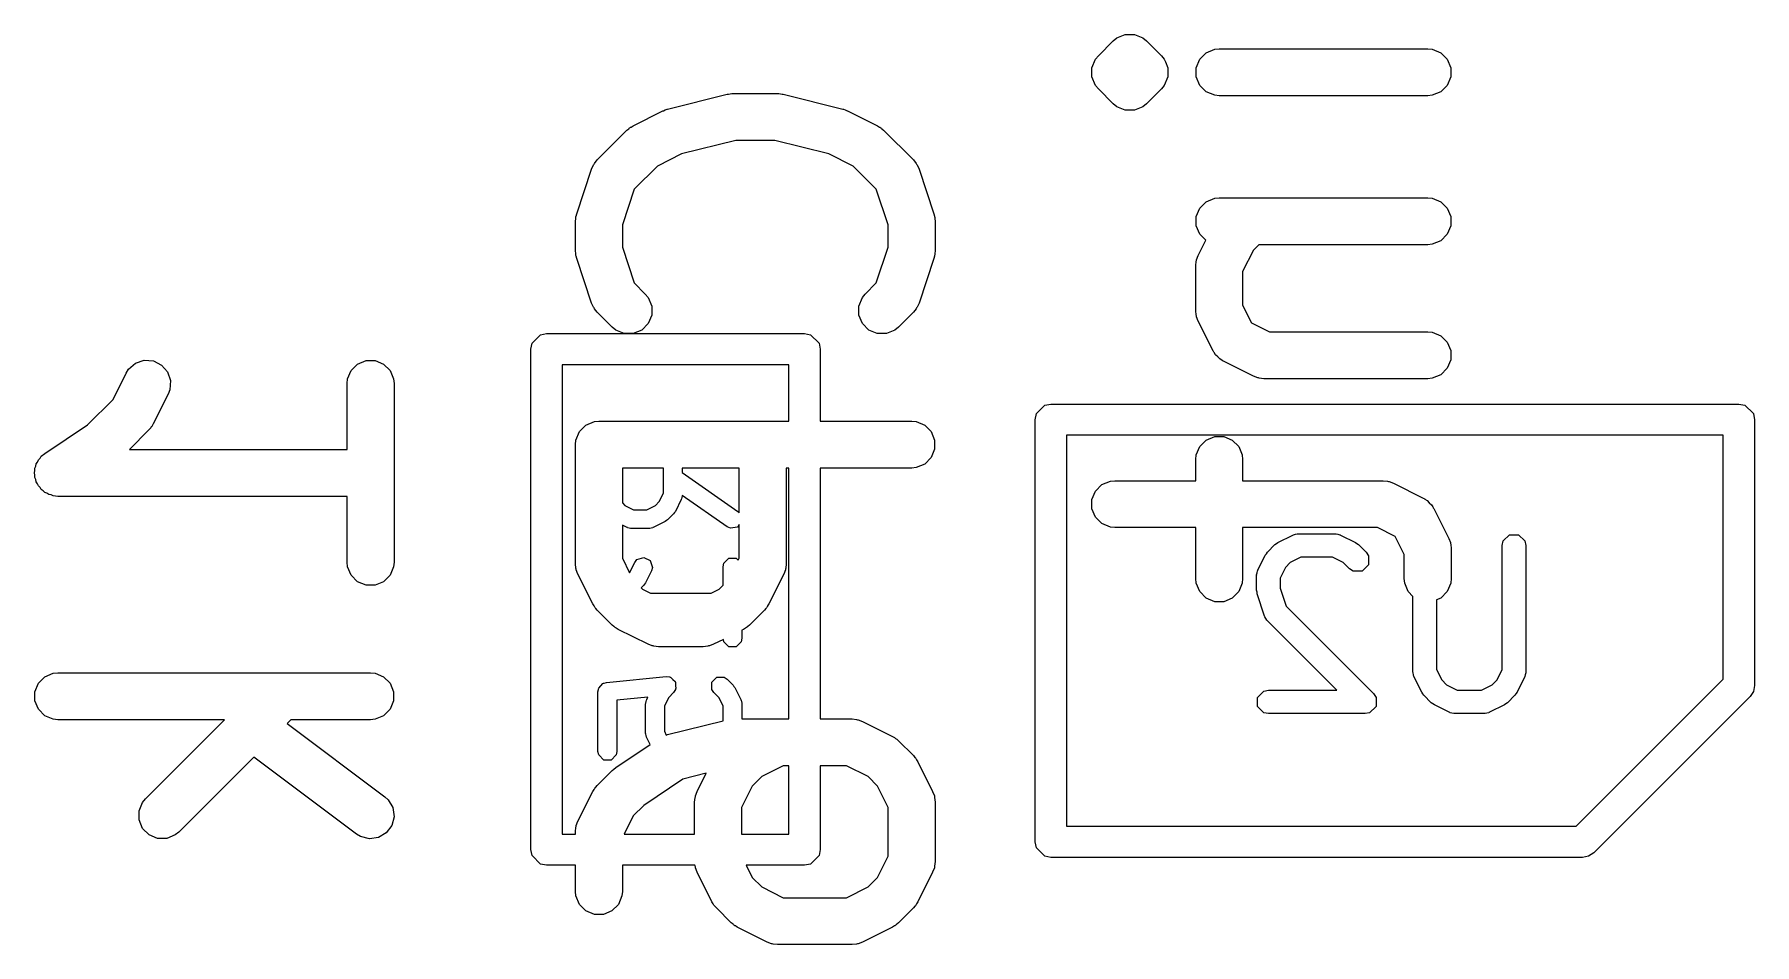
# Model space of a CAD drawing. Header units: inches. Extents: x 4.98 to 6.65, y -4.98 to -3.32.
# Drawn here: x 5.4587 to 5.6752, y -4.012 to -3.8974 of the extents above; entities that cross this region are included whole.
import ezdxf

# ---------------------------------------------------------------- set-up
doc = ezdxf.new("R2010")
doc.units = ezdxf.units.IN
doc.header["$MEASUREMENT"] = 0
doc.layers.add('BLACK', color=250, linetype='CONTINUOUS')

msp = doc.modelspace()

# ---------------------------------------------------------------- linework, layer by layer
at = {"layer": 'BLACK', "linetype": 'CONTINUOUS'}
for p, q in [((5.59491, -3.89781), (5.59598, -3.89737)), ((5.59598, -3.89737), (5.59713, -3.89737)), ((5.59713, -3.89737), (5.59819, -3.89781)), ((5.59259, -3.90005), (5.59446, -3.89817)), ((5.59446, -3.89817), (5.59491, -3.89781)), ((5.59819, -3.89781), (5.59864, -3.89817)), ((5.59864, -3.89817), (5.60052, -3.90005)), ((5.60535, -3.9005), (5.60616, -3.89968)), ((5.60616, -3.89968), (5.60723, -3.89924)), ((5.60723, -3.89924), (5.6078, -3.89918)), ((5.6078, -3.89918), (5.63405, -3.89918)), ((5.63405, -3.89918), (5.63462, -3.89924)), ((5.63462, -3.89924), (5.63569, -3.89968)), ((5.63569, -3.89968), (5.6365, -3.9005)), ((5.59178, -3.90156), (5.59222, -3.9005)), ((5.59178, -3.90271), (5.59178, -3.90156)), ((5.59222, -3.9005), (5.59259, -3.90005)), ((5.60052, -3.90005), (5.60088, -3.9005)), ((5.60088, -3.9005), (5.60102, -3.90084)), ((5.60102, -3.90084), (5.60132, -3.90156)), ((5.60132, -3.90156), (5.60132, -3.90271)), ((5.60491, -3.90156), (5.60535, -3.9005)), ((5.60491, -3.90271), (5.60491, -3.90156)), ((5.6365, -3.9005), (5.63694, -3.90156)), ((5.63694, -3.90156), (5.63694, -3.90271)), ((5.59222, -3.90378), (5.59178, -3.90271)), ((5.59259, -3.90423), (5.59222, -3.90378)), ((5.59446, -3.9061), (5.59259, -3.90423)), ((5.60052, -3.90423), (5.59864, -3.9061)), ((5.60088, -3.90378), (5.60052, -3.90423)), ((5.60132, -3.90271), (5.60088, -3.90378)), ((5.60535, -3.90378), (5.60491, -3.90271)), ((5.60616, -3.90459), (5.60535, -3.90378)), ((5.6365, -3.90378), (5.63569, -3.90459)), ((5.63694, -3.90271), (5.6365, -3.90378)), ((5.53837, -3.90677), (5.54587, -3.9049)), ((5.54587, -3.9049), (5.54597, -3.90488)), ((5.54597, -3.90488), (5.54601, -3.90487)), ((5.54601, -3.90487), (5.54623, -3.90484)), ((5.54623, -3.90484), (5.54645, -3.90481)), ((5.54645, -3.90481), (5.54649, -3.90482)), ((5.54649, -3.90482), (5.54659, -3.90481)), ((5.54659, -3.90481), (5.55221, -3.90481)), ((5.55221, -3.90481), (5.55231, -3.90482)), ((5.55231, -3.90482), (5.55236, -3.90481)), ((5.55236, -3.90481), (5.55257, -3.90484)), ((5.55257, -3.90484), (5.55279, -3.90487)), ((5.55279, -3.90487), (5.55283, -3.90488)), ((5.55283, -3.90488), (5.55293, -3.9049)), ((5.55293, -3.9049), (5.56043, -3.90677)), ((5.59491, -3.90647), (5.59446, -3.9061)), ((5.59864, -3.9061), (5.59819, -3.90647)), ((5.60723, -3.90503), (5.60616, -3.90459)), ((5.6078, -3.90509), (5.60723, -3.90503)), ((5.63405, -3.90509), (5.6078, -3.90509)), ((5.63462, -3.90503), (5.63405, -3.90509)), ((5.63569, -3.90459), (5.63462, -3.90503)), ((5.53402, -3.90887), (5.53777, -3.907)), ((5.53777, -3.907), (5.53781, -3.90698)), ((5.53781, -3.90698), (5.53783, -3.90697)), ((5.53783, -3.90697), (5.53807, -3.90688)), ((5.53807, -3.90688), (5.53831, -3.90679)), ((5.53831, -3.90679), (5.53833, -3.90679)), ((5.53833, -3.90679), (5.53837, -3.90677)), ((5.56043, -3.90677), (5.56047, -3.90679)), ((5.56047, -3.90679), (5.56049, -3.90679)), ((5.56049, -3.90679), (5.56073, -3.90688)), ((5.56073, -3.90688), (5.56097, -3.90697)), ((5.56097, -3.90697), (5.56099, -3.90698)), ((5.56099, -3.90698), (5.56103, -3.907)), ((5.56103, -3.907), (5.56478, -3.90887)), ((5.59598, -3.90691), (5.59491, -3.90647)), ((5.59713, -3.90691), (5.59598, -3.90691)), ((5.59598, -3.90691), (5.59598, -3.90691)), ((5.59819, -3.90647), (5.59713, -3.90691)), ((5.5295, -3.91317), (5.53325, -3.90942)), ((5.53325, -3.90942), (5.53348, -3.90924)), ((5.53348, -3.90924), (5.53353, -3.90918)), ((5.53353, -3.90918), (5.53362, -3.90912)), ((5.53362, -3.90912), (5.5337, -3.90906)), ((5.5337, -3.90906), (5.53377, -3.90903)), ((5.53377, -3.90903), (5.53402, -3.90887)), ((5.54695, -3.91071), (5.54012, -3.91242)), ((5.55185, -3.91071), (5.54695, -3.91071)), ((5.55868, -3.91242), (5.55185, -3.91071)), ((5.56478, -3.90887), (5.56503, -3.90903)), ((5.56503, -3.90903), (5.5651, -3.90906)), ((5.5651, -3.90906), (5.56518, -3.90912)), ((5.56518, -3.90912), (5.56527, -3.90918)), ((5.56527, -3.90918), (5.56532, -3.90924)), ((5.56532, -3.90924), (5.56555, -3.90942)), ((5.56555, -3.90942), (5.5693, -3.91317)), ((5.54012, -3.91242), (5.53709, -3.91394)), ((5.56171, -3.91394), (5.55868, -3.91242)), ((5.52692, -3.91995), (5.52879, -3.91433)), ((5.52879, -3.91433), (5.52903, -3.9138)), ((5.52903, -3.9138), (5.5291, -3.91372)), ((5.5291, -3.91372), (5.52914, -3.91362)), ((5.52914, -3.91362), (5.5295, -3.91317)), ((5.53709, -3.91394), (5.53417, -3.91686)), ((5.56463, -3.91686), (5.56171, -3.91394)), ((5.5693, -3.91317), (5.56967, -3.91362)), ((5.56967, -3.91362), (5.56971, -3.91372)), ((5.56971, -3.91372), (5.56978, -3.9138)), ((5.56978, -3.9138), (5.57001, -3.91433)), ((5.57001, -3.91433), (5.57189, -3.91995)), ((5.53417, -3.91686), (5.53267, -3.92136)), ((5.56613, -3.92136), (5.56463, -3.91686)), ((5.60491, -3.92031), (5.60535, -3.91924)), ((5.60535, -3.91924), (5.60616, -3.91843)), ((5.60616, -3.91843), (5.60723, -3.91799)), ((5.60723, -3.91799), (5.6078, -3.91793)), ((5.6078, -3.91793), (5.63405, -3.91793)), ((5.63405, -3.91793), (5.63462, -3.91799)), ((5.63462, -3.91799), (5.63569, -3.91843)), ((5.63569, -3.91843), (5.6365, -3.91924)), ((5.6365, -3.91924), (5.63694, -3.92031)), ((5.52676, -3.92088), (5.52679, -3.92059)), ((5.52676, -3.92463), (5.52676, -3.92088)), ((5.52679, -3.92052), (5.52681, -3.92041)), ((5.52679, -3.92059), (5.52679, -3.92052)), ((5.52681, -3.92041), (5.52682, -3.92031)), ((5.52682, -3.92031), (5.52685, -3.92024)), ((5.52685, -3.92024), (5.52692, -3.91995)), ((5.53267, -3.92136), (5.53267, -3.92416)), ((5.56613, -3.92416), (5.56613, -3.92136)), ((5.57189, -3.91995), (5.57195, -3.92024)), ((5.57195, -3.92024), (5.57198, -3.92031)), ((5.57198, -3.92031), (5.57199, -3.92041)), ((5.57199, -3.92041), (5.57202, -3.92052)), ((5.57202, -3.92052), (5.57201, -3.92059)), ((5.57201, -3.92059), (5.57204, -3.92088)), ((5.57204, -3.92088), (5.57204, -3.92463)), ((5.60491, -3.92146), (5.60491, -3.92031)), ((5.60535, -3.92253), (5.60491, -3.92146)), ((5.63694, -3.92146), (5.6365, -3.92253)), ((5.63694, -3.92031), (5.63694, -3.92146)), ((5.60516, -3.92519), (5.60611, -3.92329)), ((5.60611, -3.92329), (5.60535, -3.92253)), ((5.63569, -3.92334), (5.63462, -3.92378)), ((5.6365, -3.92253), (5.63569, -3.92334)), ((5.52679, -3.92493), (5.52676, -3.92463)), ((5.52679, -3.925), (5.52679, -3.92493)), ((5.52681, -3.92511), (5.52679, -3.925)), ((5.52682, -3.92521), (5.52681, -3.92511)), ((5.52685, -3.92528), (5.52682, -3.92521)), ((5.52692, -3.92557), (5.52685, -3.92528)), ((5.52879, -3.93119), (5.52692, -3.92557)), ((5.53267, -3.92416), (5.53417, -3.92866)), ((5.56463, -3.92866), (5.56613, -3.92416)), ((5.57189, -3.92557), (5.57001, -3.93119)), ((5.57195, -3.92528), (5.57189, -3.92557)), ((5.57198, -3.92521), (5.57195, -3.92528)), ((5.57199, -3.92511), (5.57198, -3.92521)), ((5.57202, -3.925), (5.57199, -3.92511)), ((5.57204, -3.92463), (5.57201, -3.92493)), ((5.57201, -3.92493), (5.57202, -3.925)), ((5.60491, -3.92593), (5.60495, -3.92584)), ((5.60495, -3.92573), (5.60516, -3.92519)), ((5.60495, -3.92584), (5.60495, -3.92573)), ((5.6121, -3.92451), (5.61075, -3.92721)), ((5.61277, -3.92384), (5.6121, -3.92451)), ((5.63405, -3.92384), (5.61277, -3.92384)), ((5.63462, -3.92378), (5.63405, -3.92384)), ((5.60485, -3.92651), (5.60491, -3.92593)), ((5.60485, -3.93213), (5.60485, -3.92651)), ((5.61075, -3.92721), (5.61075, -3.93144)), ((5.53417, -3.92866), (5.53555, -3.93005)), ((5.53555, -3.93005), (5.53592, -3.93049)), ((5.56288, -3.93049), (5.56325, -3.93005)), ((5.56325, -3.93005), (5.56463, -3.92866)), ((5.52903, -3.93172), (5.52879, -3.93119)), ((5.5291, -3.9318), (5.52903, -3.93172)), ((5.52914, -3.9319), (5.5291, -3.9318)), ((5.5295, -3.93235), (5.52914, -3.9319)), ((5.53138, -3.93422), (5.5295, -3.93235)), ((5.53592, -3.93049), (5.53636, -3.93156)), ((5.53636, -3.93156), (5.53636, -3.93271)), ((5.56244, -3.93156), (5.56288, -3.93049)), ((5.56244, -3.93271), (5.56244, -3.93156)), ((5.5693, -3.93235), (5.56743, -3.93422)), ((5.56967, -3.9319), (5.5693, -3.93235)), ((5.56971, -3.9318), (5.56967, -3.9319)), ((5.56978, -3.93172), (5.56971, -3.9318)), ((5.57001, -3.93119), (5.56978, -3.93172)), ((5.60491, -3.93271), (5.60485, -3.93213)), ((5.61075, -3.93144), (5.61188, -3.93368)), ((5.53183, -3.93459), (5.53138, -3.93422)), ((5.53592, -3.93377), (5.53511, -3.93459)), ((5.53636, -3.93271), (5.53592, -3.93377)), ((5.56288, -3.93377), (5.56244, -3.93271)), ((5.5637, -3.93459), (5.56288, -3.93377)), ((5.56743, -3.93422), (5.56698, -3.93459)), ((5.60495, -3.93281), (5.60491, -3.93271)), ((5.60495, -3.93291), (5.60495, -3.93281)), ((5.60516, -3.93345), (5.60495, -3.93291)), ((5.60703, -3.9372), (5.60516, -3.93345)), ((5.61188, -3.93368), (5.61412, -3.9348)), ((5.52116, -3.93701), (5.52131, -3.93625)), ((5.52131, -3.93625), (5.52238, -3.93519)), ((5.52238, -3.93519), (5.52313, -3.93504)), ((5.52313, -3.93504), (5.55561, -3.93504)), ((5.53289, -3.93503), (5.53183, -3.93459)), ((5.53404, -3.93503), (5.53289, -3.93503)), ((5.53511, -3.93459), (5.53404, -3.93503)), ((5.55561, -3.93504), (5.55636, -3.93519)), ((5.55636, -3.93519), (5.55743, -3.93625)), ((5.55743, -3.93625), (5.55758, -3.93701)), ((5.56476, -3.93503), (5.5637, -3.93459)), ((5.56591, -3.93503), (5.56476, -3.93503)), ((5.56698, -3.93459), (5.56591, -3.93503)), ((5.61412, -3.9348), (5.63405, -3.9348)), ((5.63405, -3.9348), (5.63462, -3.93486)), ((5.63462, -3.93486), (5.63569, -3.9353)), ((5.63569, -3.9353), (5.6365, -3.93612)), ((5.6365, -3.93612), (5.63694, -3.93718)), ((5.47052, -3.93951), (5.47139, -3.93875)), ((5.47139, -3.93875), (5.47249, -3.93839)), ((5.47249, -3.93839), (5.47364, -3.93847)), ((5.47364, -3.93847), (5.47467, -3.93899)), ((5.49852, -3.93968), (5.49934, -3.93886)), ((5.49934, -3.93886), (5.5004, -3.93842)), ((5.5004, -3.93842), (5.50155, -3.93842)), ((5.50155, -3.93842), (5.50262, -3.93886)), ((5.50262, -3.93886), (5.50343, -3.93968)), ((5.52116, -4), (5.52116, -3.93701)), ((5.55758, -3.93701), (5.55758, -3.94605)), ((5.6071, -3.9373), (5.60703, -3.9372)), ((5.60711, -3.93735), (5.6071, -3.9373)), ((5.60716, -3.9374), (5.60711, -3.93735)), ((5.60734, -3.93769), (5.60716, -3.9374)), ((5.60762, -3.93794), (5.60734, -3.93769)), ((5.60787, -3.93822), (5.60762, -3.93794)), ((5.60816, -3.9384), (5.60787, -3.93822)), ((5.60821, -3.93845), (5.60816, -3.9384)), ((5.60826, -3.93846), (5.60821, -3.93845)), ((5.60836, -3.93852), (5.60826, -3.93846)), ((5.61211, -3.9404), (5.60836, -3.93852)), ((5.63694, -3.93833), (5.6365, -3.9394)), ((5.63694, -3.93718), (5.63694, -3.93833)), ((5.46855, -3.94332), (5.47021, -3.94)), ((5.47021, -3.94), (5.47052, -3.93951)), ((5.47467, -3.93899), (5.47542, -3.93986)), ((5.47542, -3.93986), (5.47579, -3.94095)), ((5.47579, -3.94095), (5.4757, -3.9421)), ((5.49802, -3.94132), (5.49808, -3.94074)), ((5.49808, -3.94074), (5.49852, -3.93968)), ((5.50343, -3.93968), (5.50387, -3.94074)), ((5.50387, -3.94074), (5.50393, -3.94132)), ((5.5251, -3.93898), (5.5251, -3.99803)), ((5.55364, -3.93898), (5.5251, -3.93898)), ((5.55364, -3.94605), (5.55364, -3.93898)), ((5.61265, -3.94061), (5.61211, -3.9404)), ((5.61275, -3.94061), (5.61265, -3.94061)), ((5.61285, -3.94065), (5.61275, -3.94061)), ((5.61343, -3.94071), (5.61285, -3.94065)), ((5.63405, -3.94071), (5.61343, -3.94071)), ((5.63462, -3.94065), (5.63405, -3.94071)), ((5.63569, -3.94021), (5.63462, -3.94065)), ((5.6365, -3.9394), (5.63569, -3.94021)), ((5.4755, -3.94264), (5.47362, -3.94639)), ((5.4757, -3.9421), (5.4755, -3.94264)), ((5.49802, -3.94962), (5.49802, -3.94132)), ((5.50393, -3.94132), (5.50393, -3.96382)), ((5.46535, -3.94652), (5.46855, -3.94332)), ((5.58465, -3.94587), (5.5848, -3.94511)), ((5.5848, -3.94511), (5.58586, -3.94405)), ((5.58586, -3.94405), (5.58661, -3.9439)), ((5.58661, -3.9439), (5.67323, -3.9439)), ((5.67323, -3.9439), (5.67398, -3.94405)), ((5.67398, -3.94405), (5.67505, -3.94511)), ((5.67505, -3.94511), (5.6752, -3.94587)), ((5.45997, -3.95011), (5.46535, -3.94652)), ((5.47307, -3.94716), (5.47061, -3.94962)), ((5.47325, -3.94693), (5.47307, -3.94716)), ((5.47331, -3.94688), (5.47325, -3.94693)), ((5.47337, -3.94679), (5.47331, -3.94688)), ((5.47344, -3.94671), (5.47337, -3.94679)), ((5.47347, -3.94664), (5.47344, -3.94671)), ((5.47362, -3.94639), (5.47347, -3.94664)), ((5.52682, -3.94843), (5.52726, -3.94737)), ((5.52726, -3.94737), (5.52808, -3.94655)), ((5.52808, -3.94655), (5.52914, -3.94611)), ((5.52914, -3.94611), (5.52972, -3.94605)), ((5.52972, -3.94605), (5.55364, -3.94605)), ((5.55758, -3.94605), (5.56909, -3.94605)), ((5.56909, -3.94605), (5.56966, -3.94611)), ((5.56966, -3.94611), (5.57073, -3.94655)), ((5.57073, -3.94655), (5.57154, -3.94737)), ((5.57154, -3.94737), (5.57198, -3.94843)), ((5.58465, -3.99902), (5.58465, -3.94587)), ((5.6752, -3.94587), (5.6752, -3.97933)), ((5.47061, -3.94962), (5.49802, -3.94962)), ((5.52676, -3.94901), (5.52682, -3.94843)), ((5.52676, -3.964), (5.52676, -3.94901)), ((5.57198, -3.94958), (5.57154, -3.95065)), ((5.57198, -3.94843), (5.57198, -3.94958)), ((5.58858, -3.94783), (5.58858, -3.99705)), ((5.67126, -3.94783), (5.58858, -3.94783)), ((5.60491, -3.95031), (5.60535, -3.94924)), ((5.60535, -3.94924), (5.60616, -3.94843)), ((5.60616, -3.94843), (5.60723, -3.94799)), ((5.60723, -3.94799), (5.60838, -3.94799)), ((5.60838, -3.94799), (5.60944, -3.94843)), ((5.60944, -3.94843), (5.61026, -3.94924)), ((5.61026, -3.94924), (5.6107, -3.95031)), ((5.67126, -3.97852), (5.67126, -3.94783)), ((5.45871, -3.95199), (5.45882, -3.95172)), ((5.45882, -3.95172), (5.45888, -3.95144)), ((5.45888, -3.95144), (5.45904, -3.9512)), ((5.45904, -3.9512), (5.45915, -3.95093)), ((5.45915, -3.95093), (5.45936, -3.95072)), ((5.45936, -3.95072), (5.45952, -3.95048)), ((5.45952, -3.95048), (5.45996, -3.95012)), ((5.45996, -3.95012), (5.45997, -3.95011)), ((5.45997, -3.95011), (5.45997, -3.95011)), ((5.45997, -3.95011), (5.45997, -3.95011)), ((5.57073, -3.95146), (5.56966, -3.9519)), ((5.57154, -3.95065), (5.57073, -3.95146)), ((5.60485, -3.95088), (5.60491, -3.95031)), ((5.60485, -3.95355), (5.60485, -3.95088)), ((5.6107, -3.95031), (5.61075, -3.95088)), ((5.61075, -3.95088), (5.61075, -3.95355)), ((5.45865, -3.95257), (5.45871, -3.95228)), ((5.45871, -3.95285), (5.45865, -3.95257)), ((5.45871, -3.95228), (5.45871, -3.95199)), ((5.45871, -3.95314), (5.45871, -3.95285)), ((5.45882, -3.95341), (5.45871, -3.95314)), ((5.45888, -3.9537), (5.45882, -3.95341)), ((5.45904, -3.95394), (5.45888, -3.9537)), ((5.45915, -3.95421), (5.45904, -3.95394)), ((5.53785, -3.95196), (5.53267, -3.95196)), ((5.53267, -3.95196), (5.53267, -3.95635)), ((5.53785, -3.9551), (5.53785, -3.95196)), ((5.54739, -3.95196), (5.54021, -3.95196)), ((5.54021, -3.95196), (5.54021, -3.95252)), ((5.54021, -3.95252), (5.54721, -3.95741)), ((5.54739, -3.9576), (5.54739, -3.95196)), ((5.55364, -3.95196), (5.55329, -3.95196)), ((5.55329, -3.95196), (5.55329, -3.964)), ((5.55364, -3.98355), (5.55364, -3.95196)), ((5.56909, -3.95196), (5.55758, -3.95196)), ((5.55758, -3.95196), (5.55758, -3.98355)), ((5.56966, -3.9519), (5.56909, -3.95196)), ((5.59222, -3.95486), (5.59304, -3.95405)), ((5.59304, -3.95405), (5.5941, -3.95361)), ((5.5941, -3.95361), (5.59468, -3.95355)), ((5.59468, -3.95355), (5.60485, -3.95355)), ((5.61075, -3.95355), (5.62842, -3.95355)), ((5.62842, -3.95355), (5.629, -3.95361)), ((5.629, -3.95361), (5.6291, -3.95365)), ((5.6291, -3.95365), (5.6292, -3.95366)), ((5.6292, -3.95366), (5.62974, -3.95386)), ((5.62974, -3.95386), (5.63349, -3.95574)), ((5.45936, -3.95441), (5.45915, -3.95421)), ((5.45952, -3.95465), (5.45936, -3.95441)), ((5.45976, -3.95482), (5.45952, -3.95465)), ((5.45997, -3.95502), (5.45976, -3.95482)), ((5.46023, -3.95513), (5.45997, -3.95502)), ((5.46047, -3.9553), (5.46023, -3.95513)), ((5.46076, -3.95535), (5.46047, -3.9553)), ((5.46103, -3.95546), (5.46076, -3.95535)), ((5.4616, -3.95552), (5.46103, -3.95546)), ((5.46161, -3.95552), (5.4616, -3.95552)), ((5.4616, -3.95552), (5.4616, -3.95552)), ((5.4616, -3.95552), (5.4616, -3.95552)), ((5.49802, -3.95552), (5.46161, -3.95552)), ((5.49802, -3.96382), (5.49802, -3.95552)), ((5.53683, -3.95666), (5.53731, -3.95618)), ((5.53731, -3.95618), (5.53785, -3.9551)), ((5.54009, -3.95591), (5.53934, -3.95741)), ((5.54011, -3.95585), (5.54009, -3.95591)), ((5.54012, -3.95583), (5.54011, -3.95585)), ((5.54016, -3.95565), (5.54012, -3.95583)), ((5.54021, -3.95546), (5.54016, -3.95565)), ((5.54021, -3.9554), (5.5402, -3.95544)), ((5.5402, -3.95544), (5.54021, -3.95546)), ((5.54586, -3.95935), (5.54021, -3.9554)), ((5.59178, -3.95593), (5.59222, -3.95486)), ((5.59178, -3.95708), (5.59178, -3.95593)), ((5.63349, -3.95574), (5.63359, -3.9558)), ((5.63359, -3.9558), (5.63364, -3.95581)), ((5.63364, -3.95581), (5.63369, -3.95586)), ((5.63369, -3.95586), (5.63398, -3.95605)), ((5.63398, -3.95605), (5.63423, -3.95633)), ((5.53267, -3.95635), (5.53298, -3.95666)), ((5.53298, -3.95666), (5.53406, -3.9572)), ((5.53406, -3.9572), (5.53576, -3.9572)), ((5.53576, -3.9572), (5.53683, -3.95666)), ((5.53912, -3.95772), (5.53837, -3.95847)), ((5.53922, -3.95756), (5.53912, -3.95772)), ((5.53934, -3.95741), (5.53922, -3.95756)), ((5.54721, -3.95741), (5.54739, -3.9576)), ((5.59222, -3.95815), (5.59178, -3.95708)), ((5.59304, -3.95896), (5.59222, -3.95815)), ((5.63423, -3.95633), (5.63451, -3.95657)), ((5.63451, -3.95657), (5.63469, -3.95686)), ((5.63469, -3.95686), (5.63474, -3.95692)), ((5.63474, -3.95692), (5.63475, -3.95696)), ((5.63475, -3.95696), (5.63481, -3.95706)), ((5.63481, -3.95706), (5.63669, -3.96081)), ((5.53326, -3.95944), (5.53267, -3.95914)), ((5.53267, -3.95914), (5.53267, -3.96331)), ((5.53331, -3.95945), (5.53326, -3.95944)), ((5.53333, -3.95947), (5.53331, -3.95945)), ((5.53352, -3.95951), (5.53333, -3.95947)), ((5.5337, -3.95956), (5.53352, -3.95951)), ((5.53373, -3.95955), (5.5337, -3.95956)), ((5.53378, -3.95956), (5.53373, -3.95955)), ((5.53603, -3.95956), (5.53378, -3.95956)), ((5.53609, -3.95955), (5.53603, -3.95956)), ((5.53612, -3.95956), (5.53609, -3.95955)), ((5.5363, -3.95951), (5.53612, -3.95956)), ((5.53649, -3.95947), (5.5363, -3.95951)), ((5.53651, -3.95945), (5.53649, -3.95947)), ((5.53656, -3.95944), (5.53651, -3.95945)), ((5.53806, -3.95869), (5.53656, -3.95944)), ((5.53821, -3.95857), (5.53806, -3.95869)), ((5.53837, -3.95847), (5.53821, -3.95857)), ((5.54628, -3.95953), (5.54586, -3.95935)), ((5.54717, -3.95938), (5.54628, -3.95953)), ((5.54739, -3.95906), (5.54717, -3.95938)), ((5.54739, -3.96331), (5.54739, -3.95906)), ((5.5941, -3.9594), (5.59304, -3.95896)), ((5.59468, -3.95946), (5.5941, -3.9594)), ((5.60485, -3.95946), (5.59468, -3.95946)), ((5.60485, -3.96588), (5.60485, -3.95946)), ((5.62773, -3.95946), (5.61075, -3.95946)), ((5.61075, -3.95946), (5.61075, -3.96588)), ((5.6152, -3.96133), (5.61707, -3.96039)), ((5.61707, -3.96039), (5.61715, -3.96037)), ((5.61715, -3.96037), (5.61717, -3.96035)), ((5.61717, -3.96035), (5.6174, -3.9603)), ((5.6174, -3.9603), (5.61763, -3.96024)), ((5.61763, -3.96024), (5.61766, -3.96025)), ((5.61766, -3.96025), (5.61774, -3.96023)), ((5.61774, -3.96023), (5.62242, -3.96023)), ((5.62242, -3.96023), (5.62249, -3.96025)), ((5.62249, -3.96025), (5.62253, -3.96024)), ((5.62253, -3.96024), (5.62275, -3.9603)), ((5.62275, -3.9603), (5.62299, -3.96035)), ((5.62299, -3.96035), (5.62301, -3.96037)), ((5.62301, -3.96037), (5.62308, -3.96039)), ((5.62308, -3.96039), (5.62496, -3.96133)), ((5.62997, -3.96058), (5.62773, -3.95946)), ((5.64356, -3.96114), (5.64435, -3.96035)), ((5.64435, -3.96035), (5.64548, -3.96035)), ((5.64548, -3.96035), (5.64628, -3.96114)), ((5.61375, -3.96274), (5.61388, -3.96254)), ((5.61388, -3.96254), (5.61482, -3.9616)), ((5.61482, -3.9616), (5.61501, -3.96147)), ((5.61501, -3.96147), (5.6152, -3.96133)), ((5.62496, -3.96133), (5.62514, -3.96147)), ((5.62514, -3.96147), (5.62534, -3.9616)), ((5.62534, -3.9616), (5.62628, -3.96254)), ((5.62628, -3.96254), (5.6266, -3.96302)), ((5.6311, -3.96283), (5.62997, -3.96058)), ((5.63669, -3.96081), (5.6369, -3.96135)), ((5.6369, -3.96135), (5.6369, -3.96146)), ((5.6369, -3.96146), (5.63694, -3.96155)), ((5.63694, -3.96155), (5.637, -3.96213)), ((5.637, -3.96213), (5.637, -3.96588)), ((5.64344, -3.96171), (5.64356, -3.96114)), ((5.64344, -3.9773), (5.64344, -3.96171)), ((5.64628, -3.96114), (5.6464, -3.96171)), ((5.6464, -3.96171), (5.6464, -3.97764)), ((5.49808, -3.96439), (5.49802, -3.96382)), ((5.49852, -3.96546), (5.49808, -3.96439)), ((5.50387, -3.96439), (5.50343, -3.96546)), ((5.50393, -3.96382), (5.50387, -3.96439)), ((5.52682, -3.96458), (5.52676, -3.964)), ((5.52686, -3.96468), (5.52682, -3.96458)), ((5.52687, -3.96478), (5.52686, -3.96468)), ((5.52708, -3.96532), (5.52687, -3.96478)), ((5.53267, -3.96331), (5.53358, -3.96514)), ((5.53358, -3.96514), (5.53423, -3.96385)), ((5.53423, -3.96385), (5.53451, -3.96349)), ((5.53451, -3.96349), (5.53537, -3.9632)), ((5.53537, -3.9632), (5.53618, -3.96361)), ((5.53618, -3.96361), (5.53646, -3.96446)), ((5.53646, -3.96446), (5.53634, -3.96491)), ((5.54535, -3.96438), (5.54544, -3.96393)), ((5.54535, -3.96669), (5.54535, -3.96438)), ((5.54544, -3.96393), (5.54608, -3.96329)), ((5.54608, -3.96329), (5.54698, -3.96329)), ((5.54698, -3.96329), (5.54726, -3.96356)), ((5.54726, -3.96356), (5.54739, -3.96331)), ((5.55319, -3.96478), (5.55298, -3.96532)), ((5.5532, -3.96468), (5.55319, -3.96478)), ((5.55324, -3.96458), (5.5532, -3.96468)), ((5.55329, -3.964), (5.55324, -3.96458)), ((5.61258, -3.96513), (5.61262, -3.96489)), ((5.61262, -3.96489), (5.61265, -3.96487)), ((5.61265, -3.96487), (5.61267, -3.9648)), ((5.61267, -3.9648), (5.6136, -3.96292)), ((5.6136, -3.96292), (5.61375, -3.96274)), ((5.61614, -3.96446), (5.61546, -3.96581)), ((5.61674, -3.96386), (5.61614, -3.96446)), ((5.61808, -3.96319), (5.61674, -3.96386)), ((5.62207, -3.96319), (5.61808, -3.96319)), ((5.62342, -3.96386), (5.62207, -3.96319)), ((5.62419, -3.96463), (5.62342, -3.96386)), ((5.62467, -3.96495), (5.62419, -3.96463)), ((5.6266, -3.96415), (5.6258, -3.96495)), ((5.6266, -3.96302), (5.6266, -3.96415)), ((5.6311, -3.96588), (5.6311, -3.96283)), ((5.49934, -3.96627), (5.49852, -3.96546)), ((5.5004, -3.96671), (5.49934, -3.96627)), ((5.50155, -3.96671), (5.5004, -3.96671)), ((5.50262, -3.96627), (5.50155, -3.96671)), ((5.50343, -3.96546), (5.50262, -3.96627)), ((5.52895, -3.96907), (5.52708, -3.96532)), ((5.53537, -3.96671), (5.53505, -3.96703)), ((5.53505, -3.96703), (5.53522, -3.9672)), ((5.53547, -3.96656), (5.53537, -3.96671)), ((5.53559, -3.96641), (5.53547, -3.96656)), ((5.53634, -3.96491), (5.53559, -3.96641)), ((5.54484, -3.9672), (5.54535, -3.96669)), ((5.55298, -3.96532), (5.55111, -3.96907)), ((5.60491, -3.96646), (5.60485, -3.96588)), ((5.60535, -3.96752), (5.60491, -3.96646)), ((5.6107, -3.96646), (5.61026, -3.96752)), ((5.61075, -3.96588), (5.6107, -3.96646)), ((5.61251, -3.96535), (5.61258, -3.96513)), ((5.61252, -3.96539), (5.61251, -3.96535)), ((5.61251, -3.96546), (5.61252, -3.96539)), ((5.61251, -3.96733), (5.61251, -3.96546)), ((5.61546, -3.96581), (5.61546, -3.96709)), ((5.6258, -3.96495), (5.62467, -3.96495)), ((5.63115, -3.96646), (5.6311, -3.96588)), ((5.63159, -3.96752), (5.63115, -3.96646)), ((5.63694, -3.96646), (5.6365, -3.96752)), ((5.637, -3.96588), (5.63694, -3.96646)), ((5.52911, -3.96932), (5.52895, -3.96907)), ((5.53522, -3.9672), (5.53621, -3.9677)), ((5.53621, -3.9677), (5.54385, -3.9677)), ((5.54385, -3.9677), (5.54484, -3.9672)), ((5.55111, -3.96907), (5.55095, -3.96932)), ((5.60616, -3.96833), (5.60535, -3.96752)), ((5.60723, -3.96878), (5.60616, -3.96833)), ((5.60838, -3.96878), (5.60723, -3.96878)), ((5.60944, -3.96833), (5.60838, -3.96878)), ((5.61026, -3.96752), (5.60944, -3.96833)), ((5.61256, -3.96757), (5.61251, -3.96733)), ((5.61259, -3.9678), (5.61256, -3.96757)), ((5.61352, -3.97061), (5.61259, -3.9678)), ((5.61546, -3.96709), (5.61621, -3.96935)), ((5.63219, -3.96812), (5.63159, -3.96752)), ((5.63219, -3.97764), (5.63219, -3.96812)), ((5.63569, -3.96833), (5.63515, -3.96856)), ((5.63515, -3.96856), (5.63515, -3.9773)), ((5.6365, -3.96752), (5.63569, -3.96833)), ((5.52914, -3.96939), (5.52911, -3.96932)), ((5.5292, -3.96948), (5.52914, -3.96939)), ((5.52926, -3.96956), (5.5292, -3.96948)), ((5.52932, -3.96962), (5.52926, -3.96956)), ((5.5295, -3.96984), (5.52932, -3.96962)), ((5.53138, -3.97172), (5.5295, -3.96984)), ((5.55055, -3.96984), (5.54868, -3.97172)), ((5.55074, -3.96962), (5.55055, -3.96984)), ((5.5508, -3.96956), (5.55074, -3.96962)), ((5.55085, -3.96948), (5.5508, -3.96956)), ((5.55092, -3.96939), (5.55085, -3.96948)), ((5.55095, -3.96932), (5.55092, -3.96939)), ((5.61356, -3.97068), (5.61352, -3.97061)), ((5.61356, -3.97071), (5.61356, -3.97068)), ((5.61369, -3.97091), (5.61356, -3.97071)), ((5.61381, -3.97111), (5.61369, -3.97091)), ((5.61384, -3.97113), (5.61381, -3.97111)), ((5.61388, -3.97119), (5.61384, -3.97113)), ((5.62261, -3.97992), (5.61388, -3.97119)), ((5.61621, -3.96935), (5.62722, -3.98035)), ((5.53161, -3.9719), (5.53138, -3.97172)), ((5.53166, -3.97196), (5.53161, -3.9719)), ((5.53175, -3.97202), (5.53166, -3.97196)), ((5.53183, -3.97208), (5.53175, -3.97202)), ((5.5319, -3.97211), (5.53183, -3.97208)), ((5.53215, -3.97227), (5.5319, -3.97211)), ((5.5359, -3.97414), (5.53215, -3.97227)), ((5.54538, -3.97353), (5.54416, -3.97414)), ((5.54544, -3.97383), (5.54538, -3.97353)), ((5.54771, -3.97338), (5.54762, -3.97383)), ((5.54791, -3.97227), (5.54771, -3.97237)), ((5.54771, -3.97237), (5.54771, -3.97338)), ((5.54816, -3.97211), (5.54791, -3.97227)), ((5.54823, -3.97208), (5.54816, -3.97211)), ((5.54831, -3.97202), (5.54823, -3.97208)), ((5.5484, -3.97196), (5.54831, -3.97202)), ((5.54845, -3.9719), (5.5484, -3.97196)), ((5.54868, -3.97172), (5.54845, -3.9719)), ((5.53644, -3.97435), (5.5359, -3.97414)), ((5.53654, -3.97436), (5.53644, -3.97435)), ((5.53664, -3.9744), (5.53654, -3.97436)), ((5.53722, -3.97446), (5.53664, -3.9744)), ((5.54284, -3.97446), (5.53722, -3.97446)), ((5.54342, -3.9744), (5.54284, -3.97446)), ((5.54351, -3.97436), (5.54342, -3.9744)), ((5.54362, -3.97435), (5.54351, -3.97436)), ((5.54416, -3.97414), (5.54362, -3.97435)), ((5.54608, -3.97447), (5.54544, -3.97383)), ((5.54698, -3.97447), (5.54608, -3.97447)), ((5.54762, -3.97383), (5.54698, -3.97447)), ((5.45997, -3.97823), (5.46103, -3.97779)), ((5.46103, -3.97779), (5.46161, -3.97774)), ((5.46161, -3.97774), (5.50098, -3.97774)), ((5.50098, -3.97774), (5.50155, -3.97779)), ((5.50155, -3.97779), (5.50262, -3.97823)), ((5.63221, -3.97772), (5.63219, -3.97764)), ((5.6322, -3.97775), (5.63221, -3.97772)), ((5.63226, -3.97798), (5.6322, -3.97775)), ((5.63515, -3.9773), (5.63582, -3.97864)), ((5.64277, -3.97864), (5.64344, -3.9773)), ((5.64639, -3.97775), (5.64633, -3.97798)), ((5.6464, -3.97764), (5.64638, -3.97772)), ((5.64638, -3.97772), (5.64639, -3.97775)), ((5.45871, -3.98011), (5.45915, -3.97905)), ((5.45915, -3.97905), (5.45997, -3.97823)), ((5.50262, -3.97823), (5.50343, -3.97905)), ((5.50343, -3.97905), (5.50387, -3.98011)), ((5.5296, -3.98013), (5.52966, -3.97984)), ((5.52965, -3.97979), (5.52968, -3.97976)), ((5.52966, -3.97984), (5.52965, -3.97979)), ((5.52968, -3.97976), (5.52969, -3.97968)), ((5.52969, -3.97968), (5.52997, -3.97939)), ((5.52997, -3.97939), (5.53023, -3.97909)), ((5.53023, -3.97909), (5.53031, -3.97906)), ((5.53031, -3.97906), (5.53033, -3.97904)), ((5.53033, -3.97904), (5.53039, -3.97904)), ((5.53039, -3.97904), (5.53067, -3.97895)), ((5.53067, -3.97895), (5.53817, -3.9782)), ((5.53817, -3.9782), (5.53862, -3.97825)), ((5.53862, -3.97825), (5.53867, -3.97829)), ((5.53867, -3.97829), (5.53874, -3.97829)), ((5.53874, -3.97829), (5.53902, -3.97857)), ((5.53902, -3.97857), (5.53932, -3.97882)), ((5.53937, -3.97983), (5.53912, -3.98021)), ((5.53932, -3.97882), (5.53933, -3.97888)), ((5.53933, -3.97888), (5.53937, -3.97893)), ((5.53937, -3.97893), (5.53937, -3.97932)), ((5.53937, -3.97932), (5.53941, -3.97972)), ((5.53941, -3.97972), (5.53937, -3.97977)), ((5.53937, -3.97977), (5.53937, -3.97983)), ((5.54394, -3.97893), (5.54458, -3.97829)), ((5.54394, -3.97983), (5.54394, -3.97893)), ((5.5442, -3.98021), (5.54394, -3.97983)), ((5.54458, -3.97829), (5.54548, -3.97829)), ((5.54548, -3.97829), (5.54587, -3.97854)), ((5.54587, -3.97854), (5.54662, -3.97929)), ((5.54662, -3.97929), (5.54672, -3.97945)), ((5.54672, -3.97945), (5.54684, -3.9796)), ((5.54684, -3.9796), (5.54759, -3.9811)), ((5.61262, -3.98083), (5.61342, -3.98003)), ((5.61342, -3.98003), (5.61399, -3.97992)), ((5.61399, -3.97992), (5.62261, -3.97992)), ((5.63231, -3.97821), (5.63226, -3.97798)), ((5.63233, -3.97823), (5.63231, -3.97821)), ((5.63235, -3.9783), (5.63233, -3.97823)), ((5.63329, -3.98018), (5.63235, -3.9783)), ((5.63582, -3.97864), (5.63642, -3.97924)), ((5.63642, -3.97924), (5.63777, -3.97992)), ((5.63777, -3.97992), (5.64082, -3.97992)), ((5.64082, -3.97992), (5.64217, -3.97924)), ((5.64217, -3.97924), (5.64277, -3.97864)), ((5.64624, -3.9783), (5.6453, -3.98018)), ((5.64626, -3.97823), (5.64624, -3.9783)), ((5.64628, -3.97821), (5.64626, -3.97823)), ((5.64633, -3.97798), (5.64628, -3.97821)), ((5.65273, -3.99705), (5.67126, -3.97852)), ((5.6752, -3.97933), (5.67505, -3.98008)), ((5.45871, -3.98127), (5.45871, -3.98011)), ((5.45915, -3.98233), (5.45871, -3.98127)), ((5.50387, -3.98127), (5.50343, -3.98233)), ((5.50387, -3.98011), (5.50387, -3.98127)), ((5.5296, -3.98763), (5.5296, -3.98013)), ((5.53587, -3.98081), (5.53197, -3.9812)), ((5.53197, -3.9812), (5.53197, -3.98763)), ((5.5356, -3.98163), (5.53561, -3.98157)), ((5.5356, -3.98538), (5.5356, -3.98163)), ((5.53561, -3.98154), (5.53566, -3.98136)), ((5.53561, -3.98157), (5.53561, -3.98154)), ((5.53566, -3.98136), (5.53569, -3.98118)), ((5.53569, -3.98118), (5.53571, -3.98116)), ((5.53571, -3.98116), (5.53573, -3.9811)), ((5.53573, -3.9811), (5.53587, -3.98081)), ((5.5385, -3.98083), (5.53796, -3.98191)), ((5.53796, -3.98191), (5.53796, -3.9851)), ((5.53912, -3.98021), (5.5385, -3.98083)), ((5.54481, -3.98083), (5.5442, -3.98021)), ((5.54535, -3.98191), (5.54481, -3.98083)), ((5.54535, -3.98377), (5.54535, -3.98191)), ((5.54759, -3.9811), (5.5476, -3.98116)), ((5.5476, -3.98116), (5.54762, -3.98118)), ((5.54762, -3.98118), (5.54766, -3.98136)), ((5.54766, -3.98136), (5.54771, -3.98154)), ((5.54771, -3.98154), (5.5477, -3.98157)), ((5.5477, -3.98157), (5.54771, -3.98163)), ((5.54771, -3.98163), (5.54771, -3.98355)), ((5.61262, -3.98196), (5.61262, -3.98083)), ((5.61342, -3.98276), (5.61262, -3.98196)), ((5.62754, -3.98196), (5.62674, -3.98276)), ((5.62722, -3.98035), (5.62754, -3.98083)), ((5.62754, -3.98083), (5.62754, -3.98196)), ((5.63343, -3.98037), (5.63329, -3.98018)), ((5.63356, -3.98056), (5.63343, -3.98037)), ((5.6345, -3.9815), (5.63356, -3.98056)), ((5.6347, -3.98163), (5.6345, -3.9815)), ((5.63489, -3.98178), (5.6347, -3.98163)), ((5.63676, -3.98271), (5.63489, -3.98178)), ((5.6437, -3.98178), (5.64183, -3.98271)), ((5.64389, -3.98163), (5.6437, -3.98178)), ((5.64409, -3.9815), (5.64389, -3.98163)), ((5.64503, -3.98056), (5.64409, -3.9815)), ((5.64516, -3.98037), (5.64503, -3.98056)), ((5.6453, -3.98018), (5.64516, -3.98037)), ((5.67462, -3.98072), (5.65494, -4.00041)), ((5.67505, -3.98008), (5.67462, -3.98072)), ((5.45997, -3.98315), (5.45915, -3.98233)), ((5.46103, -3.98359), (5.45997, -3.98315)), ((5.46161, -3.98364), (5.46103, -3.98359)), ((5.4826, -3.98364), (5.46161, -3.98364)), ((5.47264, -3.9936), (5.4826, -3.98364)), ((5.49095, -3.98364), (5.49047, -3.98412)), ((5.49047, -3.98412), (5.50275, -3.99333)), ((5.50098, -3.98364), (5.49095, -3.98364)), ((5.50155, -3.98359), (5.50098, -3.98364)), ((5.50262, -3.98315), (5.50155, -3.98359)), ((5.50343, -3.98233), (5.50262, -3.98315)), ((5.53837, -3.98551), (5.54535, -3.98377)), ((5.54771, -3.98355), (5.55364, -3.98355)), ((5.55758, -3.98355), (5.56159, -3.98355)), ((5.56159, -3.98355), (5.56216, -3.98361)), ((5.56216, -3.98361), (5.56226, -3.98365)), ((5.56226, -3.98365), (5.56237, -3.98365)), ((5.56237, -3.98365), (5.56291, -3.98386)), ((5.56291, -3.98386), (5.56666, -3.98574)), ((5.61399, -3.98287), (5.61342, -3.98276)), ((5.62617, -3.98287), (5.61399, -3.98287)), ((5.62674, -3.98276), (5.62617, -3.98287)), ((5.62674, -3.98276), (5.62674, -3.98276)), ((5.63683, -3.98273), (5.63676, -3.98271)), ((5.63686, -3.98276), (5.63683, -3.98273)), ((5.63709, -3.9828), (5.63686, -3.98276)), ((5.63732, -3.98287), (5.63709, -3.9828)), ((5.63735, -3.98286), (5.63732, -3.98287)), ((5.63742, -3.98287), (5.63735, -3.98286)), ((5.64117, -3.98287), (5.63742, -3.98287)), ((5.64124, -3.98286), (5.64117, -3.98287)), ((5.64127, -3.98287), (5.64124, -3.98286)), ((5.6415, -3.9828), (5.64127, -3.98287)), ((5.64173, -3.98276), (5.6415, -3.9828)), ((5.64176, -3.98273), (5.64173, -3.98276)), ((5.64183, -3.98271), (5.64176, -3.98273)), ((5.53561, -3.98543), (5.5356, -3.98538)), ((5.53561, -3.98546), (5.53561, -3.98543)), ((5.53566, -3.98564), (5.53561, -3.98546)), ((5.53569, -3.98583), (5.53566, -3.98564)), ((5.53571, -3.98585), (5.53569, -3.98583)), ((5.53573, -3.98591), (5.53571, -3.98585)), ((5.53616, -3.98678), (5.53573, -3.98591)), ((5.53796, -3.9851), (5.5382, -3.98557)), ((5.5382, -3.98557), (5.53837, -3.98551)), ((5.56666, -3.98574), (5.56691, -3.98589)), ((5.56691, -3.98589), (5.56698, -3.98592)), ((5.56698, -3.98592), (5.56706, -3.98599)), ((5.56706, -3.98599), (5.56715, -3.98604)), ((5.56715, -3.98604), (5.5672, -3.9861)), ((5.5672, -3.9861), (5.56743, -3.98629)), ((5.56743, -3.98629), (5.5693, -3.98816)), ((5.48626, -3.98834), (5.47682, -3.99778)), ((5.49921, -3.99805), (5.48626, -3.98834)), ((5.52969, -3.98808), (5.5296, -3.98763)), ((5.53033, -3.98872), (5.52969, -3.98808)), ((5.53188, -3.98808), (5.53124, -3.98872)), ((5.53183, -3.98967), (5.53616, -3.98678)), ((5.53197, -3.98763), (5.53188, -3.98808)), ((5.5693, -3.98816), (5.56949, -3.98839)), ((5.56949, -3.98839), (5.56955, -3.98844)), ((5.56955, -3.98844), (5.5696, -3.98853)), ((5.5696, -3.98853), (5.56967, -3.98861)), ((5.56967, -3.98861), (5.5697, -3.98868)), ((5.5697, -3.98868), (5.56985, -3.98893)), ((5.5295, -3.99191), (5.53138, -3.99004)), ((5.53124, -3.98872), (5.53033, -3.98872)), ((5.53138, -3.99004), (5.53161, -3.98985)), ((5.53138, -3.99004), (5.53138, -3.99004)), ((5.53138, -3.99004), (5.53138, -3.99004)), ((5.53161, -3.98985), (5.53183, -3.98967)), ((5.53183, -3.98967), (5.53183, -3.98967)), ((5.53183, -3.98967), (5.53183, -3.98967)), ((5.54322, -3.99039), (5.5403, -3.99112)), ((5.54207, -3.99268), (5.54322, -3.99039)), ((5.55021, -3.9908), (5.54902, -3.992)), ((5.55291, -3.98945), (5.55021, -3.9908)), ((5.55364, -3.98945), (5.55291, -3.98945)), ((5.55364, -3.99803), (5.55364, -3.98945)), ((5.56089, -3.98945), (5.55758, -3.98945)), ((5.55758, -3.98945), (5.55758, -4)), ((5.56359, -3.9908), (5.56089, -3.98945)), ((5.56479, -3.992), (5.56359, -3.9908)), ((5.56985, -3.98893), (5.57173, -3.99268)), ((5.52708, -3.99643), (5.52895, -3.99268)), ((5.52895, -3.99268), (5.52911, -3.99243)), ((5.52911, -3.99243), (5.52914, -3.99236)), ((5.52914, -3.99236), (5.5292, -3.99228)), ((5.5292, -3.99228), (5.52926, -3.99219)), ((5.52926, -3.99219), (5.52932, -3.99214)), ((5.52932, -3.99214), (5.5295, -3.99191)), ((5.5403, -3.99112), (5.53535, -3.99442)), ((5.54187, -3.99322), (5.54207, -3.99268)), ((5.54902, -3.992), (5.54767, -3.9947)), ((5.56613, -3.9947), (5.56479, -3.992)), ((5.57173, -3.99268), (5.57194, -3.99322)), ((5.47183, -3.99511), (5.47228, -3.99405)), ((5.47183, -3.99626), (5.47183, -3.99511)), ((5.47228, -3.99405), (5.47264, -3.9936)), ((5.50275, -3.99333), (5.50318, -3.99372)), ((5.50318, -3.99372), (5.50376, -3.99471)), ((5.50376, -3.99471), (5.50393, -3.99585)), ((5.53535, -3.99442), (5.53402, -3.99575)), ((5.54176, -3.994), (5.54182, -3.99342)), ((5.54176, -3.99803), (5.54176, -3.994)), ((5.54182, -3.99342), (5.54186, -3.99333)), ((5.54186, -3.99333), (5.54187, -3.99322)), ((5.54767, -3.9947), (5.54767, -3.99803)), ((5.56613, -4.0008), (5.56613, -3.9947)), ((5.57194, -3.99322), (5.57194, -3.99333)), ((5.57194, -3.99333), (5.57198, -3.99342)), ((5.57198, -3.99342), (5.57204, -3.994)), ((5.57204, -3.994), (5.57204, -4.0015)), ((5.47228, -3.99733), (5.47183, -3.99626)), ((5.47309, -3.99814), (5.47228, -3.99733)), ((5.50364, -3.99696), (5.50295, -3.99789)), ((5.50393, -3.99585), (5.50364, -3.99696)), ((5.52676, -3.99775), (5.52682, -3.99717)), ((5.52682, -3.99717), (5.52686, -3.99708)), ((5.52686, -3.99708), (5.52687, -3.99697)), ((5.52687, -3.99697), (5.52708, -3.99643)), ((5.53402, -3.99575), (5.53288, -3.99803)), ((5.58858, -3.99705), (5.65273, -3.99705)), ((5.47415, -3.99858), (5.47309, -3.99814)), ((5.47531, -3.99858), (5.47415, -3.99858)), ((5.47637, -3.99814), (5.47531, -3.99858)), ((5.47682, -3.99778), (5.47637, -3.99814)), ((5.4997, -3.99835), (5.49921, -3.99805)), ((5.50082, -3.99864), (5.4997, -3.99835)), ((5.50196, -3.99847), (5.50082, -3.99864)), ((5.50295, -3.99789), (5.50196, -3.99847)), ((5.5251, -3.99803), (5.52676, -3.99803)), ((5.52676, -3.99803), (5.52676, -3.99775)), ((5.53288, -3.99803), (5.54176, -3.99803)), ((5.54767, -3.99803), (5.55364, -3.99803)), ((5.5848, -3.99977), (5.58465, -3.99902)), ((5.52131, -4.00075), (5.52116, -4)), ((5.52238, -4.00182), (5.52131, -4.00075)), ((5.55743, -4.00075), (5.55636, -4.00182)), ((5.55758, -4), (5.55743, -4.00075)), ((5.56479, -4.0035), (5.56613, -4.0008)), ((5.57204, -4.0015), (5.57198, -4.00208)), ((5.58586, -4.00083), (5.5848, -3.99977)), ((5.58661, -4.00098), (5.58586, -4.00083)), ((5.65354, -4.00098), (5.58661, -4.00098)), ((5.6543, -4.00083), (5.65354, -4.00098)), ((5.65494, -4.00041), (5.6543, -4.00083)), ((5.52313, -4.00197), (5.52238, -4.00182)), ((5.52676, -4.00197), (5.52313, -4.00197)), ((5.52676, -4.00525), (5.52676, -4.00197)), ((5.54181, -4.00197), (5.53267, -4.00197)), ((5.53267, -4.00197), (5.53267, -4.00525)), ((5.54182, -4.00208), (5.54181, -4.00197)), ((5.54186, -4.00217), (5.54182, -4.00208)), ((5.54187, -4.00228), (5.54186, -4.00217)), ((5.54207, -4.00282), (5.54187, -4.00228)), ((5.54395, -4.00657), (5.54207, -4.00282)), ((5.55561, -4.00197), (5.54825, -4.00197)), ((5.54825, -4.00197), (5.54902, -4.0035)), ((5.54902, -4.0035), (5.55021, -4.0047)), ((5.55636, -4.00182), (5.55561, -4.00197)), ((5.56359, -4.0047), (5.56479, -4.0035)), ((5.57173, -4.00282), (5.56985, -4.00657)), ((5.57194, -4.00228), (5.57173, -4.00282)), ((5.57198, -4.00208), (5.57194, -4.00217)), ((5.57194, -4.00217), (5.57194, -4.00228)), ((5.52682, -4.00583), (5.52676, -4.00525)), ((5.52726, -4.00689), (5.52682, -4.00583)), ((5.53261, -4.00583), (5.53217, -4.00689)), ((5.53267, -4.00525), (5.53261, -4.00583)), ((5.55021, -4.0047), (5.55291, -4.00605)), ((5.56089, -4.00605), (5.56359, -4.0047)), ((5.52808, -4.0077), (5.52726, -4.00689)), ((5.52914, -4.00815), (5.52808, -4.0077)), ((5.53029, -4.00815), (5.52914, -4.00815)), ((5.53136, -4.0077), (5.53029, -4.00815)), ((5.53217, -4.00689), (5.53136, -4.0077)), ((5.54411, -4.00682), (5.54395, -4.00657)), ((5.54414, -4.00689), (5.54411, -4.00682)), ((5.5442, -4.00697), (5.54414, -4.00689)), ((5.54426, -4.00706), (5.5442, -4.00697)), ((5.54432, -4.00711), (5.54426, -4.00706)), ((5.5445, -4.00734), (5.54432, -4.00711)), ((5.54638, -4.00921), (5.5445, -4.00734)), ((5.55291, -4.00605), (5.56089, -4.00605)), ((5.5693, -4.00734), (5.56743, -4.00921)), ((5.56949, -4.00711), (5.5693, -4.00734)), ((5.56955, -4.00706), (5.56949, -4.00711)), ((5.5696, -4.00697), (5.56955, -4.00706)), ((5.56967, -4.00689), (5.5696, -4.00697)), ((5.5697, -4.00682), (5.56967, -4.00689)), ((5.56985, -4.00657), (5.5697, -4.00682)), ((5.5466, -4.0094), (5.54638, -4.00921)), ((5.54665, -4.00946), (5.5466, -4.0094)), ((5.54674, -4.00951), (5.54665, -4.00946)), ((5.54682, -4.00958), (5.54674, -4.00951)), ((5.5469, -4.00961), (5.54682, -4.00958)), ((5.54714, -4.00977), (5.5469, -4.00961)), ((5.55089, -4.01164), (5.54714, -4.00977)), ((5.56666, -4.00977), (5.56291, -4.01164)), ((5.56691, -4.00961), (5.56666, -4.00977)), ((5.56698, -4.00958), (5.56691, -4.00961)), ((5.56706, -4.00951), (5.56698, -4.00958)), ((5.56715, -4.00946), (5.56706, -4.00951)), ((5.5672, -4.0094), (5.56715, -4.00946)), ((5.56743, -4.00921), (5.5672, -4.0094)), ((5.55143, -4.01185), (5.55089, -4.01164)), ((5.55154, -4.01185), (5.55143, -4.01185)), ((5.55164, -4.01189), (5.55154, -4.01185)), ((5.55221, -4.01195), (5.55164, -4.01189)), ((5.56159, -4.01195), (5.55221, -4.01195)), ((5.56216, -4.01189), (5.56159, -4.01195)), ((5.56226, -4.01185), (5.56216, -4.01189)), ((5.56237, -4.01185), (5.56226, -4.01185)), ((5.56291, -4.01164), (5.56237, -4.01185))]:
    msp.add_line(p, q, dxfattribs=at)

doc.saveas('drawing.dxf')
